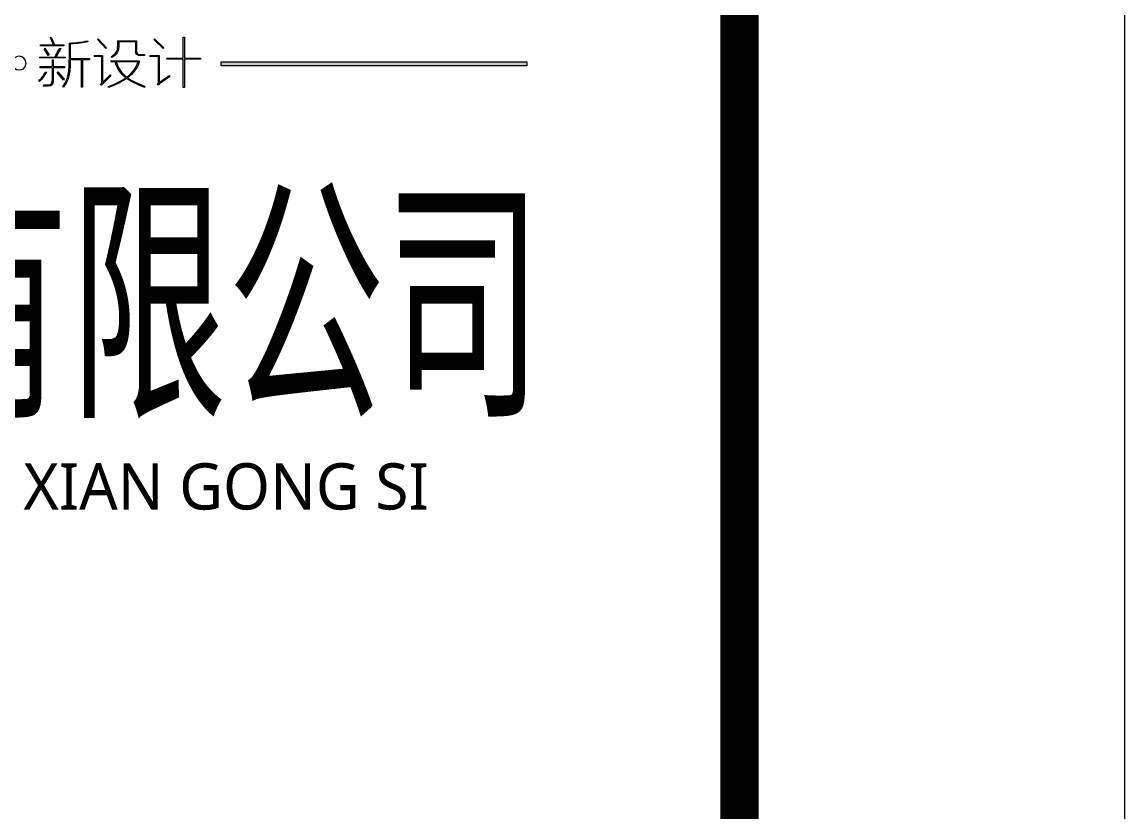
# Model space of a CAD drawing. Header units: inches. Extents: x -3733042 to -3450527, y 579159 to 997713.
# Drawn here: x -3647556 to -3643265, y 687815 to 690889 of the extents above; entities that cross this region are included whole.
import ezdxf

# ---------------------------------------------------------------- set-up
doc = ezdxf.new("R2010")
doc.units = ezdxf.units.IN
doc.header["$LTSCALE"] = 1000
doc.header["$MEASUREMENT"] = 0
doc.layers.get('0').update_dxf_attribs({"lineweight": 18})
doc.layers.add('PUB_TITLE', color=153, linetype='Continuous', lineweight=18)
doc.layers.add('图层 1', color=7, linetype='Continuous', lineweight=18)
doc.styles.add('-黑体', font='', dxfattribs={"width": 0.7})
doc.styles.get('-黑体').set_extended_font_data('微软雅黑')

msp = doc.modelspace()

# ---------------------------------------------------------------- hatches: boundary and pattern name
msp.add_hatch(color=256).paths.add_polyline_path([(-3646780.9, 690734.3), (-3645592, 690734.3), (-3645592, 690718.3), (-3646780.9, 690718.3)], flags=0)

# ---------------------------------------------------------------- linework, layer by layer
at = {"lineweight": 9}
for p, q in [((-3647446, 690828.4), (-3647442.7, 690830.1)), ((-3647434.3, 690800.6), (-3647446, 690828.4)), ((-3647442.7, 690830.1), (-3647430.1, 690800.6)), ((-3646928.7, 690830.1), (-3646924.5, 690830.1)), ((-3646928.7, 690748.5), (-3646928.7, 690830.1)), ((-3646924.5, 690830.1), (-3646924.5, 690748.5)), ((-3647483.9, 690796.4), (-3647483.9, 690800.6)), ((-3647483.9, 690800.6), (-3647434.3, 690800.6)), ((-3647393.1, 690796.4), (-3647483.9, 690796.4)), ((-3647470.4, 690785.5), (-3647467.1, 690788)), ((-3647454.4, 690759.4), (-3647470.4, 690785.5)), ((-3647467.1, 690788), (-3647451.1, 690761.9)), ((-3647430.1, 690800.6), (-3647393.1, 690800.6)), ((-3647393.1, 690800.6), (-3647393.1, 690796.4)), ((-3647372.8, 690807.4), (-3647372.8, 690742.6)), ((-3647368.7, 690804), (-3647368.7, 690746.8)), ((-3647262.7, 690821.7), (-3647260.1, 690824.2)), ((-3647230.7, 690786.3), (-3647262.7, 690821.7)), ((-3647260.1, 690824.2), (-3647227.3, 690788.9)), ((-3647227.3, 690788.9), (-3647230.7, 690786.3)), ((-3647184.4, 690815.8), (-3647184.4, 690793.1)), ((-3647180.2, 690811.6), (-3647180.2, 690793.1)), ((-3647114.6, 690811.6), (-3647114.6, 690775.4)), ((-3647110.4, 690815.8), (-3647110.4, 690775.4)), ((-3647044, 690821.7), (-3647041.4, 690824.2)), ((-3647007.8, 690786.3), (-3647044, 690821.7)), ((-3647041.4, 690824.2), (-3647004.4, 690788.9)), ((-3647004.4, 690788.9), (-3647007.8, 690786.3)), ((-3647488.9, 690752.7), (-3647488.9, 690749.3)), ((-3647451.1, 690761.9), (-3647454.4, 690759.4)), ((-3647439.3, 690742.6), (-3647439.3, 690715.7)), ((-3647435.1, 690742.6), (-3647435.1, 690715.7)), ((-3647388, 690752.7), (-3647388, 690749.3)), ((-3647325.7, 690742.6), (-3647325.7, 690635.7)), ((-3647321.6, 690742.6), (-3647321.6, 690635.7)), ((-3647293.8, 690746.8), (-3647293.8, 690742.6)), ((-3647275.3, 690759.4), (-3647275.3, 690755.2)), ((-3647247.5, 690755.2), (-3647247.5, 690651.7)), ((-3647243.3, 690759.4), (-3647243.3, 690654.3)), ((-3647080.1, 690762.8), (-3647080.1, 690758.6)), ((-3647059.1, 690759.4), (-3647059.1, 690755.2)), ((-3647026.3, 690755.2), (-3647026.3, 690651.7)), ((-3647022.1, 690759.4), (-3647022.1, 690653.4)), ((-3646993.5, 690744.3), (-3646993.5, 690748.5)), ((-3646993.5, 690748.5), (-3646928.7, 690748.5)), ((-3646928.7, 690744.3), (-3646993.5, 690744.3)), ((-3646928.7, 690634.9), (-3646928.7, 690744.3)), ((-3646924.5, 690748.5), (-3646862.3, 690748.5)), ((-3646862.3, 690744.3), (-3646924.5, 690744.3)), ((-3646924.5, 690744.3), (-3646924.5, 690634.9)), ((-3646862.3, 690748.5), (-3646862.3, 690744.3)), ((-3647487.3, 690715.7), (-3647487.3, 690711.5)), ((-3647439.3, 690711.5), (-3647439.3, 690661)), ((-3647435.1, 690711.5), (-3647435.1, 690661)), ((-3647390.5, 690715.7), (-3647390.5, 690711.5)), ((-3647211.4, 690738.4), (-3647211.4, 690734.2)), ((-3647100.3, 690738.4), (-3647100.3, 690734.2)), ((-3647420, 690693), (-3647416.6, 690695.5)), ((-3647394.7, 690663.5), (-3647420, 690693)), ((-3647416.6, 690695.5), (-3647392.2, 690666.9)), ((-3647392.2, 690666.9), (-3647394.7, 690663.5)), ((-3646924.5, 690634.9), (-3646928.7, 690634.9))]:
    msp.add_line(p, q, dxfattribs=at)
at = {"lineweight": 0}
for p, q in [((-3646780.9, 690734.3), (-3645592, 690734.3)), ((-3646780.9, 690718.3), (-3646780.9, 690734.3)), ((-3645592, 690718.3), (-3646780.9, 690718.3))]:
    msp.add_line(p, q, dxfattribs=at)
at = {"lineweight": 9}
for points in [[(-3647405.7, 690786.3), (-3647408.5, 690780.7), (-3647414.4, 690770.1), (-3647423.3, 690754.4)], [(-3647419.1, 690770.4), (-3647414.1, 690779.3), (-3647410.7, 690785.2), (-3647409, 690788)], [(-3647409, 690788), (-3647409, 690788), (-3647405.7, 690786.3), (-3647405.7, 690786.3)], [(-3647372.8, 690807.4), (-3647347.1, 690808.5), (-3647323.2, 690811.3), (-3647301.4, 690815.8)], [(-3647300.5, 690812.4), (-3647317.9, 690807.9), (-3647340.6, 690805.1), (-3647368.7, 690804)], [(-3647301.4, 690815.8), (-3647301.4, 690815.8), (-3647300.5, 690812.4), (-3647300.5, 690812.4)], [(-3647209.7, 690754.4), (-3647191.7, 690764.5), (-3647183.3, 690777.3), (-3647184.4, 690793.1)], [(-3647180.2, 690793.1), (-3647179.7, 690775.7), (-3647188.6, 690761.6), (-3647207.1, 690751)], [(-3647184.4, 690815.8), (-3647184.4, 690815.8), (-3647110.4, 690815.8), (-3647110.4, 690815.8)], [(-3647114.6, 690811.6), (-3647114.6, 690811.6), (-3647180.2, 690811.6), (-3647180.2, 690811.6)], [(-3647388, 690749.3), (-3647388, 690749.3), (-3647488.9, 690749.3), (-3647488.9, 690749.3)], [(-3647488.9, 690752.7), (-3647488.9, 690752.7), (-3647429.2, 690752.7), (-3647429.2, 690752.7)], [(-3647439.3, 690742.6), (-3647439.3, 690742.6), (-3647435.1, 690742.6), (-3647435.1, 690742.6)], [(-3647429.2, 690752.7), (-3647427.5, 690756.1), (-3647424.2, 690761.9), (-3647419.1, 690770.4)], [(-3647424.2, 690752.7), (-3647424.2, 690752.7), (-3647388, 690752.7), (-3647388, 690752.7)], [(-3647423.3, 690754.4), (-3647423.9, 690753.8), (-3647424.2, 690753.2), (-3647424.2, 690752.7)], [(-3647377.9, 690680.3), (-3647374.6, 690693.2), (-3647372.8, 690714), (-3647372.8, 690742.6)], [(-3647368.7, 690742.6), (-3647368.7, 690714.6), (-3647370.3, 690693.8), (-3647373.7, 690680.3)], [(-3647368.7, 690746.8), (-3647368.7, 690746.8), (-3647293.8, 690746.8), (-3647293.8, 690746.8)], [(-3647325.7, 690742.6), (-3647325.7, 690742.6), (-3647368.7, 690742.6), (-3647368.7, 690742.6)], [(-3647293.8, 690742.6), (-3647293.8, 690742.6), (-3647321.6, 690742.6), (-3647321.6, 690742.6)], [(-3647275.3, 690759.4), (-3647275.3, 690759.4), (-3647243.3, 690759.4), (-3647243.3, 690759.4)], [(-3647247.5, 690755.2), (-3647247.5, 690755.2), (-3647275.3, 690755.2), (-3647275.3, 690755.2)], [(-3647207.1, 690751), (-3647207.1, 690751), (-3647209.7, 690754.4), (-3647209.7, 690754.4)], [(-3647094.4, 690758.6), (-3647108.5, 690758), (-3647115.2, 690763.6), (-3647114.6, 690775.4)], [(-3647110.4, 690775.4), (-3647111.5, 690766.4), (-3647106.2, 690762.2), (-3647094.4, 690762.8)], [(-3647094.4, 690762.8), (-3647094.4, 690762.8), (-3647080.1, 690762.8), (-3647080.1, 690762.8)], [(-3647080.1, 690758.6), (-3647080.1, 690758.6), (-3647094.4, 690758.6), (-3647094.4, 690758.6)], [(-3647059.1, 690759.4), (-3647059.1, 690759.4), (-3647022.1, 690759.4), (-3647022.1, 690759.4)], [(-3647026.3, 690755.2), (-3647026.3, 690755.2), (-3647059.1, 690755.2), (-3647059.1, 690755.2)], [(-3647487.3, 690715.7), (-3647487.3, 690715.7), (-3647439.3, 690715.7), (-3647439.3, 690715.7)], [(-3647439.3, 690711.5), (-3647439.3, 690711.5), (-3647487.3, 690711.5), (-3647487.3, 690711.5)], [(-3647435.1, 690715.7), (-3647435.1, 690715.7), (-3647390.5, 690715.7), (-3647390.5, 690715.7)], [(-3647390.5, 690711.5), (-3647390.5, 690711.5), (-3647435.1, 690711.5), (-3647435.1, 690711.5)], [(-3647211.4, 690738.4), (-3647211.4, 690738.4), (-3647100.3, 690738.4), (-3647100.3, 690738.4)], [(-3647193.7, 690734.2), (-3647193.7, 690734.2), (-3647211.4, 690734.2), (-3647211.4, 690734.2)], [(-3647152.5, 690671.9), (-3647173.2, 690689.3), (-3647187, 690710.1), (-3647193.7, 690734.2)], [(-3647104.5, 690734.2), (-3647104.5, 690734.2), (-3647189.5, 690734.2), (-3647189.5, 690734.2)], [(-3647189.5, 690734.2), (-3647182.8, 690710.6), (-3647169.3, 690690.7), (-3647149.1, 690674.5)], [(-3647149.1, 690674.5), (-3647127.2, 690691.3), (-3647112.4, 690711.2), (-3647104.5, 690734.2)], [(-3647100.3, 690734.2), (-3647108.2, 690710.1), (-3647123.3, 690689.3), (-3647145.8, 690671.9)], [(-3647488.1, 690657.6), (-3647488.1, 690657.6), (-3647491.4, 690660.2), (-3647491.4, 690660.2)], [(-3647491.4, 690660.2), (-3647482.5, 690669.1), (-3647473.5, 690680.9), (-3647464.5, 690695.5)], [(-3647461.2, 690693.8), (-3647469.6, 690679.8), (-3647478.6, 690667.7), (-3647488.1, 690657.6)], [(-3647464.5, 690695.5), (-3647464.5, 690695.5), (-3647461.2, 690693.8), (-3647461.2, 690693.8)], [(-3647435.1, 690661), (-3647434.5, 690646.4), (-3647441, 690639.4), (-3647454.4, 690640)], [(-3647454.4, 690644.2), (-3647443.8, 690643.6), (-3647438.8, 690649.2), (-3647439.3, 690661)], [(-3647398.1, 690637.5), (-3647387.4, 690652.6), (-3647380.7, 690666.9), (-3647377.9, 690680.3)], [(-3647373.7, 690680.3), (-3647376.5, 690666.9), (-3647383.5, 690652), (-3647394.7, 690635.7)], [(-3647243.3, 690654.3), (-3647243.3, 690654.3), (-3647213, 690683.7), (-3647213, 690683.7)], [(-3647210.5, 690680.3), (-3647210.5, 690680.3), (-3647242.5, 690649.2), (-3647242.5, 690649.2)], [(-3647220.6, 690638.3), (-3647192, 690649), (-3647169.3, 690660.2), (-3647152.5, 690671.9)], [(-3647149.1, 690669.4), (-3647163.1, 690659.3), (-3647186.4, 690647.5), (-3647218.9, 690634.1)], [(-3647213, 690683.7), (-3647213, 690683.7), (-3647210.5, 690680.3), (-3647210.5, 690680.3)], [(-3647080.1, 690634.9), (-3647110.4, 690646.7), (-3647133.4, 690658.2), (-3647149.1, 690669.4)], [(-3647145.8, 690671.9), (-3647128.4, 690660.2), (-3647106.2, 690649.2), (-3647079.3, 690639.1)], [(-3647022.1, 690653.4), (-3647022.1, 690653.4), (-3646984.2, 690681.2), (-3646984.2, 690681.2)], [(-3646981.7, 690677.8), (-3646981.7, 690677.8), (-3647021.2, 690649.2), (-3647021.2, 690649.2)], [(-3646984.2, 690681.2), (-3646984.2, 690681.2), (-3646981.7, 690677.8), (-3646981.7, 690677.8)], [(-3647472.9, 690640), (-3647472.9, 690640), (-3647472.1, 690644.2), (-3647472.1, 690644.2)], [(-3647454.4, 690640), (-3647460.6, 690640), (-3647466.8, 690640), (-3647472.9, 690640)], [(-3647472.1, 690644.2), (-3647465.9, 690644.2), (-3647460.1, 690644.2), (-3647454.4, 690644.2)], [(-3647394.7, 690635.7), (-3647394.7, 690635.7), (-3647398.1, 690637.5), (-3647398.1, 690637.5)], [(-3647321.6, 690635.7), (-3647321.6, 690635.7), (-3647325.7, 690635.7), (-3647325.7, 690635.7)], [(-3647250.9, 690645), (-3647248.6, 690649), (-3647247.5, 690651.2), (-3647247.5, 690651.7)], [(-3647247.5, 690643.3), (-3647247.5, 690643.3), (-3647250.9, 690645), (-3647250.9, 690645)], [(-3647242.5, 690649.2), (-3647244.1, 690647), (-3647245.9, 690645), (-3647247.5, 690643.3)], [(-3647218.9, 690634.1), (-3647218.9, 690634.1), (-3647220.6, 690638.3), (-3647220.6, 690638.3)], [(-3647079.3, 690639.1), (-3647079.3, 690639.1), (-3647080.1, 690634.9), (-3647080.1, 690634.9)], [(-3647029.7, 690645.9), (-3647027.4, 690648.7), (-3647026.3, 690650.6), (-3647026.3, 690651.7)], [(-3647027.1, 690643.3), (-3647027.1, 690643.3), (-3647029.7, 690645.9), (-3647029.7, 690645.9)], [(-3647022.9, 690646.7), (-3647024.6, 690645.6), (-3647026, 690644.5), (-3647027.1, 690643.3)], [(-3647021.2, 690649.2), (-3647021.8, 690648.7), (-3647022.4, 690647.8), (-3647022.9, 690646.7)]]:
    msp.add_open_spline(points, degree=3, dxfattribs=at)
msp.add_open_spline([(-3647540.9, 690729.5), (-3647540.9, 690729.5), (-3647540.9, 690729.5), (-3647540.9, 690729.5), (-3647540.9, 690729.5), (-3647540.9, 690729.5), (-3647540.9, 690714.7), (-3647552.9, 690702.6), (-3647567.8, 690702.6), (-3647582.7, 690702.6), (-3647594.7, 690714.7), (-3647594.7, 690729.5), (-3647594.7, 690744.4), (-3647582.7, 690756.5), (-3647567.8, 690756.5), (-3647552.9, 690756.5), (-3647540.9, 690744.4), (-3647540.9, 690729.5)], degree=3, knots=[0, 0, 0, 0, 1.299713, 2.599425, 5.198851, 10.397701, 20.795402, 41.590805, 41.590805, 41.590805, 83.181609, 83.181609, 83.181609, 124.772414, 124.772414, 124.772414, 166.363219, 166.363219, 166.363219, 166.363219], dxfattribs=at)
at = {"layer": 'PUB_TITLE'}
msp.add_lwpolyline([(-3643264.6, 637712.6), (-3643264.6, 700712.6), (-3732364.6, 700712.6), (-3732364.6, 637712.6)], close=True, dxfattribs=at)
msp.add_lwpolyline([(-3644764.6, 639212.6, 150, 150, 0), (-3644764.6, 699212.6, 150, 150, 0), (-3728614.6, 699212.6, 150, 150, 0), (-3728614.6, 639212.6, 150, 150, 0)], format="xyseb", close=True, dxfattribs=at)
msp.add_lwpolyline([(-3644764.6, 639212.6, 150, 150, 0), (-3644764.6, 699212.6, 150, 150, 0), (-3728614.6, 699212.6, 150, 150, 0), (-3728614.6, 639212.6, 150, 150, 0)], format="xyseb", close=True, dxfattribs=at)
at = {"layer": '图层 1', "lineweight": 0}
msp.add_line((-3645592, 690734.3), (-3645592, 690718.3), dxfattribs=at)

# ---------------------------------------------------------------- texts
at = {"style": '-黑体', "width": 0.6}
msp.add_text('工程设计有限公司', height=750, dxfattribs=at).set_placement((-3650440.9, 689428.5))
at = {"insert": (-3650483.8, 688944.1), "char_height": 180, "width": 7219.855, "attachment_point": 7, "style": '-黑体'}
msp.add_mtext('{\\W1; GONG CHENG SHE JI YOU XIAN GONG SI }', dxfattribs=at)

doc.saveas('drawing.dxf')
